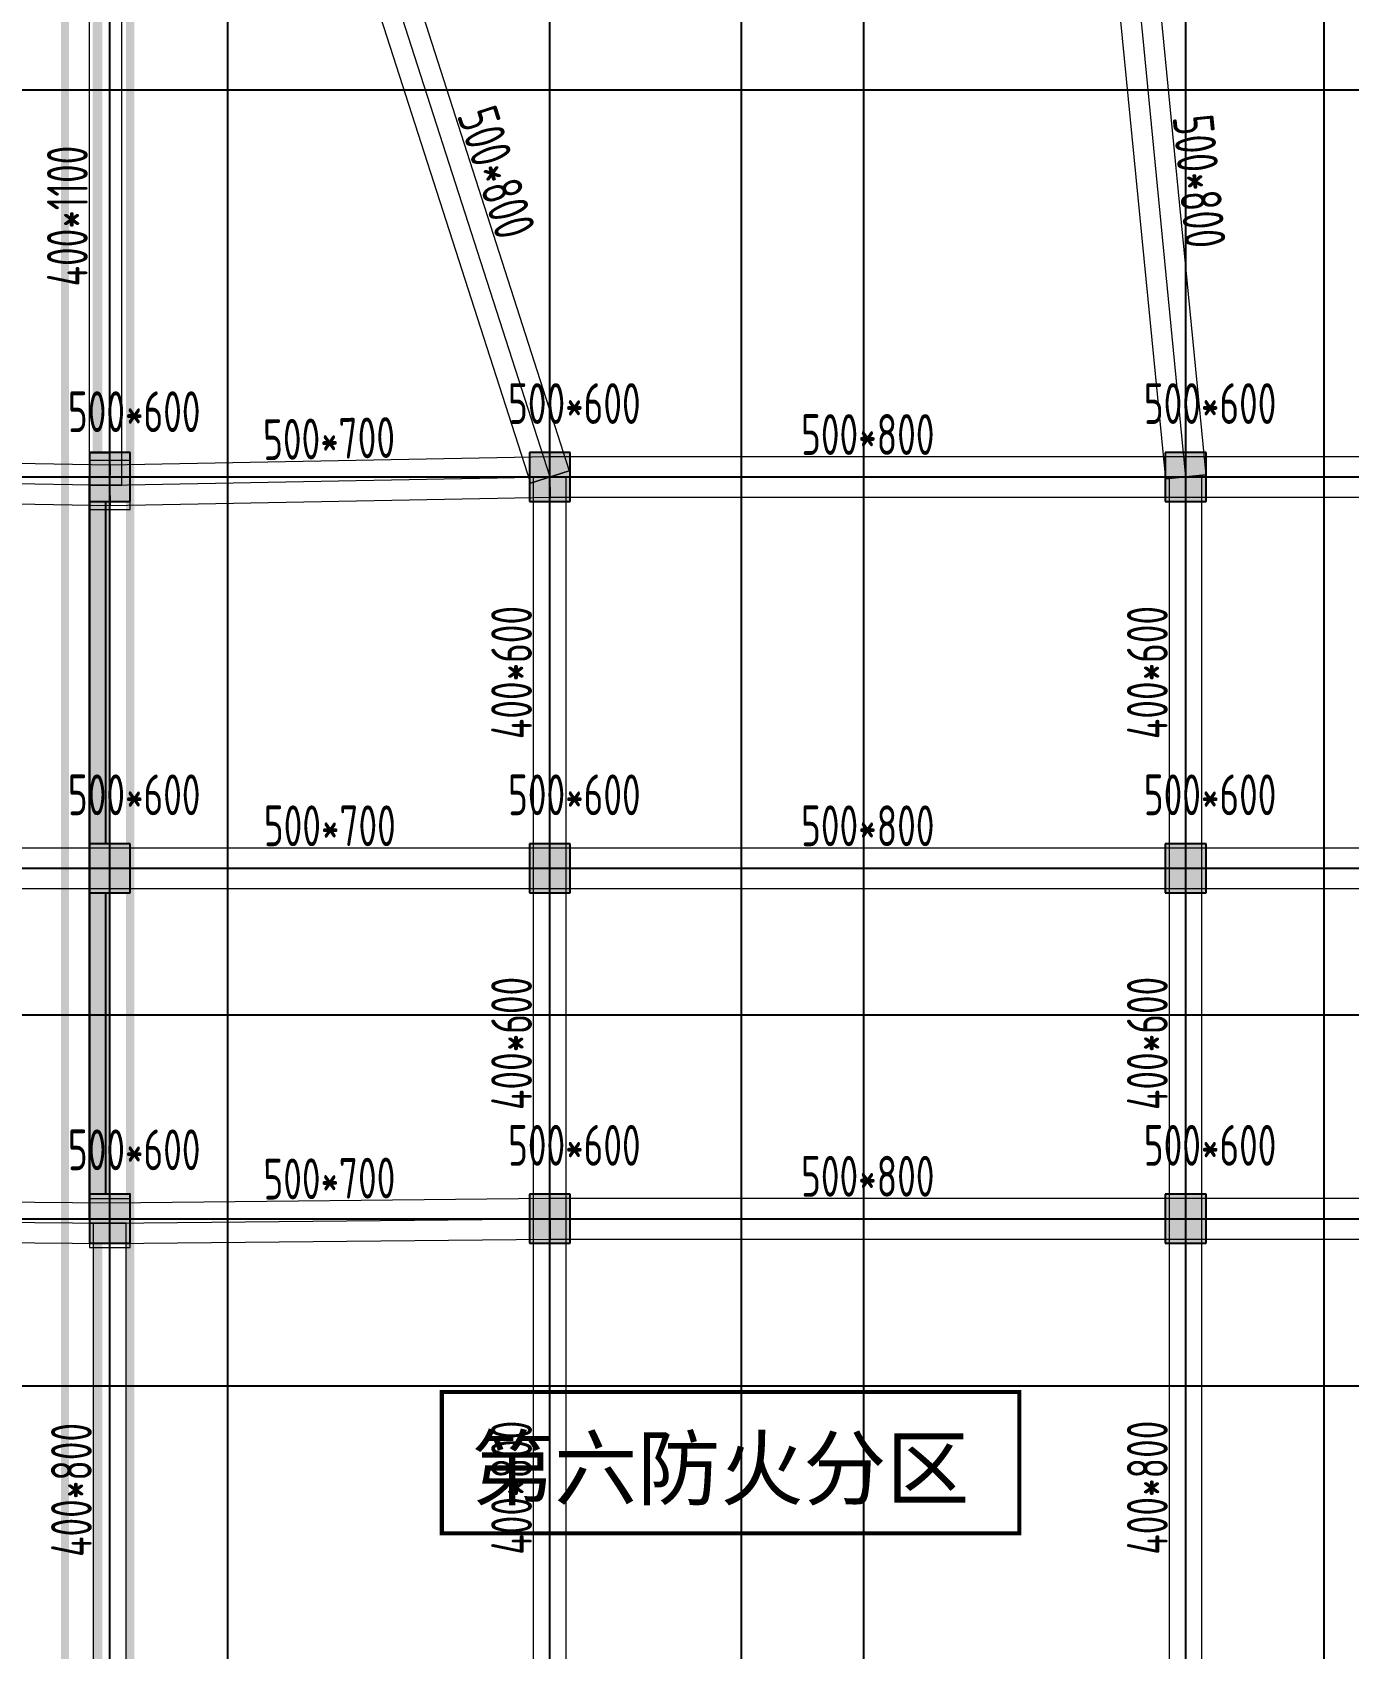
# Model space of a CAD drawing. Extents: x 369444 to 684549, y -549309 to 575337.
# Drawn here: x 404824 to 420974, y 371032 to 390861 of the extents above; entities that cross this region are included whole.
import ezdxf

# ---------------------------------------------------------------- set-up
doc = ezdxf.new("R2010")
doc.units = 0
doc.header["$LTSCALE"] = 1000
doc.header["$MEASUREMENT"] = 0
doc.linetypes.add('__DASH', pattern=[0.35, 0.25, -0.1])
doc.linetypes.add('DASH', pattern=[0.35, 0.25, -0.1])
for name, color, linetype, lineweight, true_color in [('-1-0-1', 7, 'Continuous', 0, 0xc0c0c0), ('-1-1-2', 7, 'Continuous', 0, 0xc0c0c0), ('-2-0-1', 1, 'Continuous', 0, 0xff0000), ('-2-1-2', 9, 'Continuous', 0, 0x808080), ('1-6-1', 7, 'Continuous', 0, 0x55ff55), ('1-6-2', 7, 'Continuous', 0, 0x55ff55), ('11-6-1', 2, 'Continuous', 0, 0xffff00), ('11-6-2', 2, 'Continuous', 0, 0xffff00), ('11-6-5', 2, 'Continuous', 0, 0xffff00), ('12-6-1', 4, 'Continuous', 0, 0x00ffff), ('12-6-2', 4, 'Continuous', 0, 0x00ffff), ('12-6-5', 4, 'Continuous', 0, 0x00ffff)]:
    doc.layers.add(name, color=color, linetype=linetype, lineweight=lineweight, true_color=true_color)
for name, color, linetype in [('A-WALL-HATCH', 8, 'Continuous'), ('COLUMN', 9, 'Continuous'), ('DOTE', 1, 'Continuous'), ('PUB_HATCH', 8, 'Continuous'), ('WALL', 9, 'Continuous'), ('WINDOW', 4, 'Continuous'), ('防火分区线', 7, 'Continuous')]:
    doc.layers.add(name, color=color, linetype=linetype)
doc.styles.add('-黑体', font='simhei.ttf')
doc.styles.add('yjkcad', font='yjkeng.shx', dxfattribs={"width": 0.7, "height": 250, "bigfont": 'yjkchn.shx'})

# ---------------------------------------------------------------- blocks, each defined once
blk = doc.blocks.new('$DorLib2D$00000213')
at = {"color": 0, "linetype": 'DASH', "const_width": 0.02}
blk.add_lwpolyline([(0.5, 0), (-0.5, 0)], dxfattribs=at)
blk = doc.blocks.new('_FZH')
blk.add_lwpolyline([(-0.5, -0.5), (0.5, -0.5), (0.5, 0.5), (-0.5, 0.5)], close=True)
at = {"layer": 'PUB_HATCH'}
blk.add_solid([(-0.5, -0.5), (0.5, -0.5), (-0.5, 0.5), (0.5, 0.5)], dxfattribs=at)

msp = doc.modelspace()

# ---------------------------------------------------------------- hatches: boundary and pattern name
at = {"layer": 'A-WALL-HATCH'}
for points in [[(406024.6, 385106.6), (406024.6, 385706.6), (405524.6, 385706.6), (405524.6, 385106.6)], [(411424.7, 385106.6), (411424.7, 385706.6), (410924.7, 385706.6), (410924.7, 385106.6)], [(419224.7, 385106.6), (419224.7, 385706.6), (418724.7, 385706.6), (418724.7, 385106.6)], [(406024.7, 380306.6), (406024.7, 380906.6), (405524.7, 380906.6), (405524.7, 380306.6)], [(411424.7, 380306.6), (411424.7, 380906.6), (410924.7, 380906.6), (410924.7, 380306.6)], [(419224.7, 380306.6), (419224.7, 380906.6), (418724.7, 380906.6), (418724.7, 380306.6)], [(406024.7, 376006.6), (406024.7, 376606.6), (405524.7, 376606.6), (405524.7, 376006.6)], [(411424.7, 376006.6), (411424.7, 376606.6), (410924.7, 376606.6), (410924.7, 376006.6)], [(419224.7, 376006.6), (419224.7, 376606.6), (418724.7, 376606.6), (418724.7, 376006.6)]]:
    msp.add_hatch(color=256, dxfattribs=at).paths.add_polyline_path(points)
at = {"layer": 'PUB_HATCH'}
msp.add_hatch(color=256, dxfattribs=at).paths.add_polyline_path([(405524.6, 376606.6), (405774.6, 376606.6), (405774.6, 385706.6), (405524.6, 385706.6)])

# ---------------------------------------------------------------- linework, layer by layer
at = {"layer": '-1-0-1', "color": 0}
for p in [(405774.3, 385307.1, -3600), (411174.3, 385407.1, -3600), (418974.3, 385407.1, -3600), (405774.3, 380607.1, -3600), (411174.3, 380607.1, -3600), (418974.3, 380607.1, -3600), (405774.3, 376252, -3600), (411174.3, 376307.1, -3600), (418974.3, 376307.1, -3600)]:
    msp.add_point(p, dxfattribs=at)
at = {"layer": '-1-1-2', "color": 0}
for p, q in [((405774.3, 385307.1, -3600), (405774.3, 385307.1)), ((411174.3, 385407.1, -3600), (411174.3, 385407.1)), ((418974.3, 385407.1, -3600), (418974.3, 385407.1)), ((405774.3, 380607.1, -3600), (405774.3, 380607.1)), ((411174.3, 380607.1, -3600), (411174.3, 380607.1)), ((418974.3, 380607.1, -3600), (418974.3, 380607.1)), ((405774.3, 376252, -3600), (405774.3, 376252)), ((411174.3, 376307.1, -3600), (411174.3, 376307.1)), ((418974.3, 376307.1, -3600), (418974.3, 376307.1))]:
    msp.add_line(p, q, dxfattribs=at)
at = {"layer": '-2-0-1', "color": 0}
for p, q in [((408874.3, 392556.9, -3600), (411174.3, 385407.1, -3600)), ((418274.3, 392556.9, -3600), (418974.3, 385407.1, -3600)), ((405774.3, 385307.1, -3600), (405774.3, 391907, -3600)), ((400124.3, 385407.1, -3600), (405774.3, 385307.1, -3600)), ((405774.3, 385307.1, -3600), (411174.3, 385407.1, -3600)), ((405774.3, 380607.1, -3600), (405774.3, 385307.1, -3600)), ((411174.3, 385407.1, -3600), (418974.3, 385407.1, -3600)), ((411174.3, 380607.1, -3600), (411174.3, 385407.1, -3600)), ((418974.3, 385407.1, -3600), (426774.3, 385407.1, -3600)), ((418974.3, 380607.1, -3600), (418974.3, 385407.1, -3600)), ((400124.3, 380607.1, -3600), (405774.3, 380607.1, -3600)), ((405774.3, 380607.1, -3600), (411174.3, 380607.1, -3600)), ((405774.3, 376252, -3600), (405774.3, 380607.1, -3600)), ((411174.3, 380607.1, -3600), (418974.3, 380607.1, -3600)), ((411174.3, 376307.1, -3600), (411174.3, 380607.1, -3600)), ((418974.3, 380607.1, -3600), (426774.3, 380607.1, -3600)), ((418974.3, 376307.1, -3600), (418974.3, 380607.1, -3600)), ((400124.3, 376307.1, -3600), (405774.3, 376252, -3600)), ((405774.3, 376252, -3600), (411174.3, 376307.1, -3600)), ((405774.3, 369707.1, -3600), (405774.3, 376252, -3600)), ((411174.3, 369707.1, -3600), (411174.3, 376307.1, -3600)), ((411174.3, 376307.1, -3600), (418974.3, 376307.1, -3600)), ((418974.3, 376307.1, -3600), (426774.3, 376307.1, -3600)), ((418974.3, 369707.1, -3600), (418974.3, 376307.1, -3600))]:
    msp.add_line(p, q, dxfattribs=at)
at = {"layer": '-2-1-2', "color": 0}
for p, q in [((408874.3, 392556.9), (411174.3, 385407.1)), ((418274.3, 392556.9), (418974.3, 385407.1)), ((405774.3, 385307.1), (405774.3, 391907)), ((400124.3, 385407.1), (405774.3, 385307.1)), ((405774.3, 385307.1), (411174.3, 385407.1)), ((405774.3, 380607.1), (405774.3, 385307.1)), ((411174.3, 385407.1), (418974.3, 385407.1)), ((411174.3, 380607.1), (411174.3, 385407.1)), ((418974.3, 385407.1), (426774.3, 385407.1)), ((418974.3, 380607.1), (418974.3, 385407.1)), ((400124.3, 380607.1), (405774.3, 380607.1)), ((405774.3, 380607.1), (411174.3, 380607.1)), ((405774.3, 376252), (405774.3, 380607.1)), ((411174.3, 380607.1), (418974.3, 380607.1)), ((411174.3, 376307.1), (411174.3, 380607.1)), ((418974.3, 380607.1), (426774.3, 380607.1)), ((418974.3, 376307.1), (418974.3, 380607.1)), ((400124.3, 376307.1), (405774.3, 376252)), ((405774.3, 376252), (411174.3, 376307.1)), ((405774.3, 369707.1), (405774.3, 376252)), ((411174.3, 369707.1), (411174.3, 376307.1)), ((411174.3, 376307.1), (418974.3, 376307.1)), ((418974.3, 376307.1), (426774.3, 376307.1)), ((418974.3, 369707.1), (418974.3, 376307.1))]:
    msp.add_line(p, q, dxfattribs=at)
at = {"layer": '1-6-1', "color": 0}
for p, q in [((405524.3, 385307.1, -8700), (405524.3, 380607.1, -8700)), ((405524.3, 385307.1, -5100), (405524.3, 385307.1, -8700)), ((405524.3, 380607.1, -5100), (405524.3, 385307.1, -5100)), ((405524.3, 385307.1, -8700), (405524.3, 385307.1, -5100)), ((405774.3, 385307.1, -8700), (405524.3, 385307.1, -8700)), ((405524.3, 385307.1, -5100), (405774.3, 385307.1, -5100)), ((405774.3, 385307.1, -5100), (405774.3, 380607.1, -5100)), ((405774.3, 385307.1, -8700), (405774.3, 385307.1, -5100)), ((405774.3, 380607.1, -8700), (405774.3, 385307.1, -8700)), ((405774.3, 385307.1, -5100), (405774.3, 385307.1, -8700)), ((405524.3, 380607.1, -8700), (405524.3, 376252, -8700)), ((405524.3, 380607.1, -5100), (405524.3, 380607.1, -8700)), ((405524.3, 376252, -5100), (405524.3, 380607.1, -5100)), ((405524.3, 380607.1, -8700), (405524.3, 380607.1, -5100)), ((405774.3, 380607.1, -5100), (405774.3, 376252, -5100)), ((405774.3, 380607.1, -8700), (405774.3, 380607.1, -5100)), ((405774.3, 376252, -8700), (405774.3, 380607.1, -8700)), ((405774.3, 380607.1, -5100), (405774.3, 380607.1, -8700)), ((405524.3, 376252, -8700), (405524.3, 376252, -5100)), ((405524.3, 376252, -8700), (405774.3, 376252, -8700)), ((405524.3, 376252, -5100), (405524.3, 376252, -8700)), ((405774.3, 376252, -5100), (405524.3, 376252, -5100)), ((405774.3, 376252, -5100), (405774.3, 376252, -8700)), ((405774.3, 376252, -8700), (405774.3, 376252, -5100))]:
    msp.add_line(p, q, dxfattribs=at)
at = {"layer": '1-6-2', "color": 0}
for p, q in [((405774.3, 385307.1, -5100), (405774.3, 380607.1, -5100)), ((405774.3, 385307.1, -8700), (405774.3, 385307.1, -5100)), ((405774.3, 380607.1, -8700), (405774.3, 385307.1, -8700)), ((405774.3, 380607.1, -5100), (405774.3, 376252, -5100)), ((405774.3, 380607.1, -8700), (405774.3, 380607.1, -5100)), ((405774.3, 376252, -8700), (405774.3, 380607.1, -8700)), ((405774.3, 380607.1, -5100), (405774.3, 380607.1, -8700)), ((405774.3, 376252, -5100), (405774.3, 376252, -8700))]:
    msp.add_line(p, q, dxfattribs=at)
at = {"layer": '11-6-1', "color": 0}
for p, q in [((410924.3, 385707.1), (410924.3, 385107.1)), ((411424.3, 385707.1), (410924.3, 385707.1)), ((410924.3, 385707.1, -3600), (410924.3, 385107.1, -3600)), ((411424.3, 385707.1, -3600), (410924.3, 385707.1, -3600)), ((410924.3, 385707.1, -3600), (410924.3, 385707.1)), ((411424.3, 385107.1), (411424.3, 385707.1)), ((411424.3, 385107.1, -3600), (411424.3, 385707.1, -3600)), ((411424.3, 385707.1, -3600), (411424.3, 385707.1)), ((418724.3, 385707.1), (418724.3, 385107.1)), ((419224.3, 385707.1), (418724.3, 385707.1)), ((418724.3, 385707.1, -3600), (418724.3, 385107.1, -3600)), ((419224.3, 385707.1, -3600), (418724.3, 385707.1, -3600)), ((418724.3, 385707.1, -3600), (418724.3, 385707.1)), ((419224.3, 385107.1), (419224.3, 385707.1)), ((419224.3, 385107.1, -3600), (419224.3, 385707.1, -3600)), ((419224.3, 385707.1, -3600), (419224.3, 385707.1)), ((405524.3, 385607.1), (405524.3, 385007.1)), ((406024.3, 385607.1), (405524.3, 385607.1)), ((405524.3, 385607.1, -3600), (405524.3, 385007.1, -3600)), ((406024.3, 385607.1, -3600), (405524.3, 385607.1, -3600)), ((405524.3, 385607.1, -3600), (405524.3, 385607.1)), ((406024.3, 385007.1), (406024.3, 385607.1)), ((406024.3, 385007.1, -3600), (406024.3, 385607.1, -3600)), ((406024.3, 385607.1, -3600), (406024.3, 385607.1)), ((410924.3, 385107.1), (411424.3, 385107.1)), ((410924.3, 385107.1, -3600), (411424.3, 385107.1, -3600)), ((410924.3, 385107.1, -3600), (410924.3, 385107.1)), ((411424.3, 385107.1, -3600), (411424.3, 385107.1)), ((418724.3, 385107.1), (419224.3, 385107.1)), ((418724.3, 385107.1, -3600), (419224.3, 385107.1, -3600)), ((418724.3, 385107.1, -3600), (418724.3, 385107.1)), ((419224.3, 385107.1, -3600), (419224.3, 385107.1)), ((405524.3, 385007.1), (406024.3, 385007.1)), ((405524.3, 385007.1, -3600), (406024.3, 385007.1, -3600)), ((405524.3, 385007.1, -3600), (405524.3, 385007.1)), ((406024.3, 385007.1, -3600), (406024.3, 385007.1)), ((405524.3, 380907.1), (405524.3, 380307.1)), ((406024.3, 380907.1), (405524.3, 380907.1)), ((405524.3, 380907.1, -3600), (405524.3, 380307.1, -3600)), ((406024.3, 380907.1, -3600), (405524.3, 380907.1, -3600)), ((405524.3, 380907.1, -3600), (405524.3, 380907.1)), ((406024.3, 380307.1), (406024.3, 380907.1)), ((406024.3, 380307.1, -3600), (406024.3, 380907.1, -3600)), ((406024.3, 380907.1, -3600), (406024.3, 380907.1)), ((410924.3, 380907.1), (410924.3, 380307.1)), ((411424.3, 380907.1), (410924.3, 380907.1)), ((410924.3, 380907.1, -3600), (410924.3, 380307.1, -3600)), ((411424.3, 380907.1, -3600), (410924.3, 380907.1, -3600)), ((410924.3, 380907.1, -3600), (410924.3, 380907.1)), ((411424.3, 380307.1), (411424.3, 380907.1)), ((411424.3, 380307.1, -3600), (411424.3, 380907.1, -3600)), ((411424.3, 380907.1, -3600), (411424.3, 380907.1)), ((418724.3, 380907.1), (418724.3, 380307.1)), ((419224.3, 380907.1), (418724.3, 380907.1)), ((418724.3, 380907.1, -3600), (418724.3, 380307.1, -3600)), ((419224.3, 380907.1, -3600), (418724.3, 380907.1, -3600)), ((418724.3, 380907.1, -3600), (418724.3, 380907.1)), ((419224.3, 380307.1), (419224.3, 380907.1)), ((419224.3, 380307.1, -3600), (419224.3, 380907.1, -3600)), ((419224.3, 380907.1, -3600), (419224.3, 380907.1)), ((405524.3, 380307.1), (406024.3, 380307.1)), ((405524.3, 380307.1, -3600), (406024.3, 380307.1, -3600)), ((405524.3, 380307.1, -3600), (405524.3, 380307.1)), ((406024.3, 380307.1, -3600), (406024.3, 380307.1)), ((410924.3, 380307.1), (411424.3, 380307.1)), ((410924.3, 380307.1, -3600), (411424.3, 380307.1, -3600)), ((410924.3, 380307.1, -3600), (410924.3, 380307.1)), ((411424.3, 380307.1, -3600), (411424.3, 380307.1)), ((418724.3, 380307.1), (419224.3, 380307.1)), ((418724.3, 380307.1, -3600), (419224.3, 380307.1, -3600)), ((418724.3, 380307.1, -3600), (418724.3, 380307.1)), ((419224.3, 380307.1, -3600), (419224.3, 380307.1)), ((410924.3, 376607.1), (410924.3, 376007.1)), ((411424.3, 376607.1), (410924.3, 376607.1)), ((410924.3, 376607.1, -3600), (410924.3, 376007.1, -3600)), ((411424.3, 376607.1, -3600), (410924.3, 376607.1, -3600)), ((410924.3, 376607.1, -3600), (410924.3, 376607.1)), ((411424.3, 376007.1), (411424.3, 376607.1)), ((411424.3, 376007.1, -3600), (411424.3, 376607.1, -3600)), ((411424.3, 376607.1, -3600), (411424.3, 376607.1)), ((418724.3, 376607.1), (418724.3, 376007.1)), ((419224.3, 376607.1), (418724.3, 376607.1)), ((418724.3, 376607.1, -3600), (418724.3, 376007.1, -3600)), ((419224.3, 376607.1, -3600), (418724.3, 376607.1, -3600)), ((418724.3, 376607.1, -3600), (418724.3, 376607.1)), ((419224.3, 376007.1), (419224.3, 376607.1)), ((419224.3, 376007.1, -3600), (419224.3, 376607.1, -3600)), ((419224.3, 376607.1, -3600), (419224.3, 376607.1)), ((405524.3, 376552, -5100), (405524.3, 375952, -5100)), ((406024.3, 376552, -5100), (405524.3, 376552, -5100)), ((405524.3, 376552, -8700), (405524.3, 375952, -8700)), ((406024.3, 376552, -8700), (405524.3, 376552, -8700)), ((405524.3, 376552, -8700), (405524.3, 376552, -5100)), ((406024.3, 375952, -5100), (406024.3, 376552, -5100)), ((406024.3, 375952, -8700), (406024.3, 376552, -8700)), ((406024.3, 376552, -8700), (406024.3, 376552, -5100)), ((410924.3, 376007.1), (411424.3, 376007.1)), ((410924.3, 376007.1, -3600), (411424.3, 376007.1, -3600)), ((410924.3, 376007.1, -3600), (410924.3, 376007.1)), ((411424.3, 376007.1, -3600), (411424.3, 376007.1)), ((418724.3, 376007.1), (419224.3, 376007.1)), ((418724.3, 376007.1, -3600), (419224.3, 376007.1, -3600)), ((418724.3, 376007.1, -3600), (418724.3, 376007.1)), ((419224.3, 376007.1, -3600), (419224.3, 376007.1)), ((405524.3, 375952, -5100), (406024.3, 375952, -5100)), ((405524.3, 375952, -8700), (406024.3, 375952, -8700)), ((405524.3, 375952, -8700), (405524.3, 375952, -5100)), ((406024.3, 375952, -8700), (406024.3, 375952, -5100))]:
    msp.add_line(p, q, dxfattribs=at)
at = {"layer": '11-6-2', "color": 0}
for p, q in [((405774.3, 385307.1, -3600), (405774.3, 385307.1)), ((411174.3, 385407.1, -3600), (411174.3, 385407.1)), ((418974.3, 385407.1, -3600), (418974.3, 385407.1)), ((405774.3, 380607.1, -3600), (405774.3, 380607.1)), ((411174.3, 380607.1, -3600), (411174.3, 380607.1)), ((418974.3, 380607.1, -3600), (418974.3, 380607.1)), ((405774.3, 376252, -8700), (405774.3, 376252, -5100)), ((411174.3, 376307.1, -3600), (411174.3, 376307.1)), ((418974.3, 376307.1, -3600), (418974.3, 376307.1))]:
    msp.add_line(p, q, dxfattribs=at)
at = {"layer": '12-6-1', "color": 0}
for p, q in [((409112.3, 392633.5), (411412.3, 385483.6)), ((409112.3, 392633.5, -800), (411412.3, 385483.6, -800)), ((408636.3, 392480.4), (410936.3, 385330.5)), ((408636.3, 392480.4, -800), (410936.3, 385330.5, -800)), ((418025.5, 392532.6), (418725.5, 385382.7)), ((418025.5, 392532.6, -800), (418725.5, 385382.7, -800)), ((418523.1, 392581.3), (419223.1, 385431.4)), ((418523.1, 392581.3, -800), (419223.1, 385431.4, -800)), ((405524.3, 385307.1, -5100), (405524.3, 391907, -5100)), ((405524.3, 385307.1, -6200), (405524.3, 391907, -6200)), ((405924.3, 385307.1, -5100), (405924.3, 391907, -5100)), ((405924.3, 385307.1, -6200), (405924.3, 391907, -6200)), ((400128.7, 385657), (405778.7, 385557)), ((400128.7, 385657, -700), (405778.7, 385557, -700)), ((405769.7, 385557), (411169.7, 385657)), ((405769.7, 385557, -700), (411169.7, 385657, -700)), ((405769.7, 385557), (405778.9, 385057.1)), ((405769.7, 385557, -700), (405769.7, 385557)), ((405778.9, 385057.1, -700), (405769.7, 385557, -700)), ((405778.7, 385557), (405769.9, 385057.1)), ((405769.9, 385057.1, -700), (405778.7, 385557, -700)), ((405778.7, 385557, -700), (405778.7, 385557)), ((411412.3, 385483.6), (410936.3, 385330.5)), ((410936.3, 385330.5, -800), (411412.3, 385483.6, -800)), ((411169.7, 385657), (411178.9, 385157.1)), ((411169.7, 385657, -700), (411169.7, 385657)), ((411178.9, 385157.1, -700), (411169.7, 385657, -700)), ((411174.3, 385657.1), (411174.3, 385157.1)), ((411174.3, 385657.1, -800), (411174.3, 385657.1)), ((411174.3, 385157.1, -800), (411174.3, 385657.1, -800)), ((411174.3, 385657.1), (418974.3, 385657.1)), ((411174.3, 385657.1, -800), (418974.3, 385657.1, -800)), ((411412.3, 385483.6, -800), (411412.3, 385483.6)), ((418974.3, 385657.1), (418974.3, 385157.1)), ((418974.3, 385657.1, -800), (418974.3, 385657.1)), ((418974.3, 385157.1, -800), (418974.3, 385657.1, -800)), ((418974.3, 385657.1), (426774.3, 385657.1)), ((418974.3, 385657.1, -800), (426774.3, 385657.1, -800)), ((418974.3, 385657.1), (418974.3, 385157.1)), ((418974.3, 385657.1, -800), (418974.3, 385657.1)), ((418974.3, 385157.1, -800), (418974.3, 385657.1, -800)), ((405524.3, 385307.1, -5100), (405924.3, 385307.1, -5100)), ((405524.3, 385307.1, -6200), (405524.3, 385307.1, -5100)), ((405924.3, 385307.1, -6200), (405524.3, 385307.1, -6200)), ((405924.3, 385307.1, -5100), (405924.3, 385307.1, -6200)), ((410936.3, 385330.5), (410936.3, 385330.5, -800)), ((410974.3, 385407.1, -5100), (411374.3, 385407.1, -5100)), ((410974.3, 385407.1, -5700), (410974.3, 385407.1, -5100)), ((411374.3, 385407.1, -5700), (410974.3, 385407.1, -5700)), ((410974.3, 380607.1, -5100), (410974.3, 385407.1, -5100)), ((410974.3, 380607.1, -5700), (410974.3, 385407.1, -5700)), ((411374.3, 385407.1, -5100), (411374.3, 385407.1, -5700)), ((411374.3, 380607.1, -5100), (411374.3, 385407.1, -5100)), ((411374.3, 380607.1, -5700), (411374.3, 385407.1, -5700)), ((419223.1, 385431.4), (418725.5, 385382.7)), ((418725.5, 385382.7, -800), (419223.1, 385431.4, -800)), ((418725.5, 385382.7), (418725.5, 385382.7, -800)), ((418774.3, 385407.1, -5100), (419174.3, 385407.1, -5100)), ((418774.3, 385407.1, -5700), (418774.3, 385407.1, -5100)), ((419174.3, 385407.1, -5700), (418774.3, 385407.1, -5700)), ((418774.3, 380607.1, -5100), (418774.3, 385407.1, -5100)), ((418774.3, 380607.1, -5700), (418774.3, 385407.1, -5700)), ((419174.3, 385407.1, -5100), (419174.3, 385407.1, -5700)), ((419174.3, 380607.1, -5100), (419174.3, 385407.1, -5100)), ((419174.3, 380607.1, -5700), (419174.3, 385407.1, -5700)), ((419223.1, 385431.4, -800), (419223.1, 385431.4)), ((400119.9, 385157.1), (405769.9, 385057.1)), ((400119.9, 385157.1, -700), (405769.9, 385057.1, -700)), ((405778.9, 385057.1), (411178.9, 385157.1)), ((405778.9, 385057.1, -700), (411178.9, 385157.1, -700)), ((411174.3, 385157.1), (411174.3, 385157.1, -800)), ((411174.3, 385157.1), (418974.3, 385157.1)), ((411174.3, 385157.1, -800), (418974.3, 385157.1, -800)), ((411178.9, 385157.1), (411178.9, 385157.1, -700)), ((418974.3, 385157.1), (418974.3, 385157.1, -800)), ((418974.3, 385157.1), (426774.3, 385157.1)), ((418974.3, 385157.1, -800), (426774.3, 385157.1, -800)), ((418974.3, 385157.1), (418974.3, 385157.1, -800)), ((405769.9, 385057.1), (405769.9, 385057.1, -700)), ((405778.9, 385057.1), (405778.9, 385057.1, -700)), ((400124.3, 380857.1), (405774.3, 380857.1)), ((400124.3, 380857.1, -700), (405774.3, 380857.1, -700)), ((405774.3, 380857.1), (405774.3, 380357.1)), ((405774.3, 380857.1, -700), (405774.3, 380857.1)), ((405774.3, 380357.1, -700), (405774.3, 380857.1, -700)), ((405774.3, 380857.1), (411174.3, 380857.1)), ((405774.3, 380857.1, -700), (411174.3, 380857.1, -700)), ((405774.3, 380857.1), (405774.3, 380357.1)), ((405774.3, 380857.1, -700), (405774.3, 380857.1)), ((405774.3, 380357.1, -700), (405774.3, 380857.1, -700)), ((411174.3, 380857.1), (411174.3, 380357.1)), ((411174.3, 380857.1, -700), (411174.3, 380857.1)), ((411174.3, 380357.1, -700), (411174.3, 380857.1, -700)), ((411174.3, 380857.1), (411174.3, 380357.1)), ((411174.3, 380857.1, -800), (411174.3, 380857.1)), ((411174.3, 380357.1, -800), (411174.3, 380857.1, -800)), ((411174.3, 380857.1), (418974.3, 380857.1)), ((411174.3, 380857.1, -800), (418974.3, 380857.1, -800)), ((418974.3, 380857.1), (418974.3, 380357.1)), ((418974.3, 380857.1, -800), (418974.3, 380857.1)), ((418974.3, 380357.1, -800), (418974.3, 380857.1, -800)), ((418974.3, 380857.1), (426774.3, 380857.1)), ((418974.3, 380857.1, -800), (426774.3, 380857.1, -800)), ((418974.3, 380857.1), (418974.3, 380357.1)), ((418974.3, 380857.1, -800), (418974.3, 380857.1)), ((418974.3, 380357.1, -800), (418974.3, 380857.1, -800)), ((410974.3, 380607.1, -5100), (411374.3, 380607.1, -5100)), ((410974.3, 380607.1, -5700), (410974.3, 380607.1, -5100)), ((411374.3, 380607.1, -5700), (410974.3, 380607.1, -5700)), ((410974.3, 380607.1, -5100), (411374.3, 380607.1, -5100)), ((410974.3, 380607.1, -5700), (410974.3, 380607.1, -5100)), ((411374.3, 380607.1, -5700), (410974.3, 380607.1, -5700)), ((410974.3, 376307.1, -5100), (410974.3, 380607.1, -5100)), ((410974.3, 376307.1, -5700), (410974.3, 380607.1, -5700)), ((411374.3, 380607.1, -5100), (411374.3, 380607.1, -5700)), ((411374.3, 380607.1, -5100), (411374.3, 380607.1, -5700)), ((411374.3, 376307.1, -5100), (411374.3, 380607.1, -5100)), ((411374.3, 376307.1, -5700), (411374.3, 380607.1, -5700)), ((418774.3, 380607.1, -5100), (419174.3, 380607.1, -5100)), ((418774.3, 380607.1, -5700), (418774.3, 380607.1, -5100)), ((419174.3, 380607.1, -5700), (418774.3, 380607.1, -5700)), ((418774.3, 380607.1, -5100), (419174.3, 380607.1, -5100)), ((418774.3, 380607.1, -5700), (418774.3, 380607.1, -5100)), ((419174.3, 380607.1, -5700), (418774.3, 380607.1, -5700)), ((418774.3, 376307.1, -5100), (418774.3, 380607.1, -5100)), ((418774.3, 376307.1, -5700), (418774.3, 380607.1, -5700)), ((419174.3, 380607.1, -5100), (419174.3, 380607.1, -5700)), ((419174.3, 380607.1, -5100), (419174.3, 380607.1, -5700)), ((419174.3, 376307.1, -5100), (419174.3, 380607.1, -5100)), ((419174.3, 376307.1, -5700), (419174.3, 380607.1, -5700)), ((400124.3, 380357.1), (405774.3, 380357.1)), ((400124.3, 380357.1, -700), (405774.3, 380357.1, -700)), ((405774.3, 380357.1), (405774.3, 380357.1, -700)), ((405774.3, 380357.1), (411174.3, 380357.1)), ((405774.3, 380357.1, -700), (411174.3, 380357.1, -700)), ((405774.3, 380357.1), (405774.3, 380357.1, -700)), ((411174.3, 380357.1), (411174.3, 380357.1, -700)), ((411174.3, 380357.1), (411174.3, 380357.1, -800)), ((411174.3, 380357.1), (418974.3, 380357.1)), ((411174.3, 380357.1, -800), (418974.3, 380357.1, -800)), ((418974.3, 380357.1), (418974.3, 380357.1, -800)), ((418974.3, 380357.1), (426774.3, 380357.1)), ((418974.3, 380357.1, -800), (426774.3, 380357.1, -800)), ((418974.3, 380357.1), (418974.3, 380357.1, -800)), ((400126.8, 376557), (405776.8, 376502)), ((400126.8, 376557, -700), (405776.8, 376502, -700)), ((405771.8, 376502), (411171.8, 376557)), ((405771.8, 376502, -700), (411171.8, 376557, -700)), ((411171.8, 376557), (411176.9, 376057.1)), ((411171.8, 376557, -700), (411171.8, 376557)), ((411176.9, 376057.1, -700), (411171.8, 376557, -700)), ((411174.3, 376557.1), (411174.3, 376057.1)), ((411174.3, 376557.1, -800), (411174.3, 376557.1)), ((411174.3, 376057.1, -800), (411174.3, 376557.1, -800)), ((411174.3, 376557.1), (418974.3, 376557.1)), ((411174.3, 376557.1, -800), (418974.3, 376557.1, -800)), ((418974.3, 376557.1), (418974.3, 376057.1)), ((418974.3, 376557.1, -800), (418974.3, 376557.1)), ((418974.3, 376057.1, -800), (418974.3, 376557.1, -800)), ((418974.3, 376557.1), (426774.3, 376557.1)), ((418974.3, 376557.1, -800), (426774.3, 376557.1, -800)), ((418974.3, 376557.1), (418974.3, 376057.1)), ((418974.3, 376557.1, -800), (418974.3, 376557.1)), ((418974.3, 376057.1, -800), (418974.3, 376557.1, -800)), ((405771.8, 376502), (405776.9, 376002)), ((405771.8, 376502, -700), (405771.8, 376502)), ((405776.9, 376002, -700), (405771.8, 376502, -700)), ((405776.8, 376502), (405771.9, 376002)), ((405771.9, 376002, -700), (405776.8, 376502, -700)), ((405776.8, 376502, -700), (405776.8, 376502)), ((405574.3, 376252, -5100), (405974.3, 376252, -5100)), ((405574.3, 376252, -5900), (405574.3, 376252, -5100)), ((405974.3, 376252, -5900), (405574.3, 376252, -5900)), ((405574.3, 369707.1, -5100), (405574.3, 376252, -5100)), ((405574.3, 369707.1, -5900), (405574.3, 376252, -5900)), ((405974.3, 376252, -5100), (405974.3, 376252, -5900)), ((405974.3, 369707.1, -5100), (405974.3, 376252, -5100)), ((405974.3, 369707.1, -5900), (405974.3, 376252, -5900)), ((410974.3, 376307.1, -5100), (411374.3, 376307.1, -5100)), ((410974.3, 376307.1, -5900), (410974.3, 376307.1, -5100)), ((411374.3, 376307.1, -5900), (410974.3, 376307.1, -5900)), ((410974.3, 369707.1, -5100), (410974.3, 376307.1, -5100)), ((410974.3, 369707.1, -5900), (410974.3, 376307.1, -5900)), ((410974.3, 376307.1, -5100), (411374.3, 376307.1, -5100)), ((410974.3, 376307.1, -5700), (410974.3, 376307.1, -5100)), ((411374.3, 376307.1, -5700), (410974.3, 376307.1, -5700)), ((411374.3, 376307.1, -5100), (411374.3, 376307.1, -5900)), ((411374.3, 369707.1, -5100), (411374.3, 376307.1, -5100)), ((411374.3, 369707.1, -5900), (411374.3, 376307.1, -5900)), ((411374.3, 376307.1, -5100), (411374.3, 376307.1, -5700)), ((418774.3, 376307.1, -5100), (419174.3, 376307.1, -5100)), ((418774.3, 376307.1, -5900), (418774.3, 376307.1, -5100)), ((419174.3, 376307.1, -5900), (418774.3, 376307.1, -5900)), ((418774.3, 369707.1, -5100), (418774.3, 376307.1, -5100)), ((418774.3, 369707.1, -5900), (418774.3, 376307.1, -5900)), ((418774.3, 376307.1, -5100), (419174.3, 376307.1, -5100)), ((418774.3, 376307.1, -5700), (418774.3, 376307.1, -5100)), ((419174.3, 376307.1, -5700), (418774.3, 376307.1, -5700)), ((419174.3, 376307.1, -5100), (419174.3, 376307.1, -5900)), ((419174.3, 369707.1, -5100), (419174.3, 376307.1, -5100)), ((419174.3, 369707.1, -5900), (419174.3, 376307.1, -5900)), ((419174.3, 376307.1, -5100), (419174.3, 376307.1, -5700)), ((400121.9, 376057.1), (405771.9, 376002)), ((400121.9, 376057.1, -700), (405771.9, 376002, -700)), ((405771.9, 376002), (405771.9, 376002, -700)), ((405776.9, 376002), (411176.9, 376057.1)), ((405776.9, 376002, -700), (411176.9, 376057.1, -700)), ((405776.9, 376002), (405776.9, 376002, -700)), ((411174.3, 376057.1), (411174.3, 376057.1, -800)), ((411174.3, 376057.1), (418974.3, 376057.1)), ((411174.3, 376057.1, -800), (418974.3, 376057.1, -800)), ((411176.9, 376057.1), (411176.9, 376057.1, -700)), ((418974.3, 376057.1), (418974.3, 376057.1, -800)), ((418974.3, 376057.1), (426774.3, 376057.1)), ((418974.3, 376057.1, -800), (426774.3, 376057.1, -800)), ((418974.3, 376057.1), (418974.3, 376057.1, -800))]:
    msp.add_line(p, q, dxfattribs=at)
at = {"layer": '12-6-2', "color": 0}
for p, q in [((408874.3, 392556.9), (411174.3, 385407.1)), ((418274.3, 392556.9), (418974.3, 385407.1)), ((405774.3, 385307.1, -5100), (405774.3, 391907, -5100)), ((400124.3, 385407.1), (405774.3, 385307.1)), ((405774.3, 385307.1), (411174.3, 385407.1)), ((411174.3, 385407.1), (418974.3, 385407.1)), ((411174.3, 380607.1, -5100), (411174.3, 385407.1, -5100)), ((418974.3, 385407.1), (426774.3, 385407.1)), ((418974.3, 380607.1, -5100), (418974.3, 385407.1, -5100)), ((400124.3, 380607.1), (405774.3, 380607.1)), ((405774.3, 380607.1), (411174.3, 380607.1)), ((411174.3, 380607.1), (418974.3, 380607.1)), ((411174.3, 376307.1, -5100), (411174.3, 380607.1, -5100)), ((418974.3, 380607.1), (426774.3, 380607.1)), ((418974.3, 376307.1, -5100), (418974.3, 380607.1, -5100)), ((400124.3, 376307.1), (405774.3, 376252)), ((405774.3, 376252), (411174.3, 376307.1)), ((405774.3, 369707.1, -5100), (405774.3, 376252, -5100)), ((411174.3, 376307.1), (418974.3, 376307.1)), ((411174.3, 369707.1, -5100), (411174.3, 376307.1, -5100)), ((418974.3, 376307.1), (426774.3, 376307.1)), ((418974.3, 369707.1, -5100), (418974.3, 376307.1, -5100))]:
    msp.add_line(p, q, dxfattribs=at)
at = {"layer": 'COLUMN', "color": 8}
for p, q in [((406024.6, 385706.6), (405524.6, 385706.6)), ((405524.6, 385706.6), (405524.6, 385106.6)), ((406024.6, 385106.6), (406024.6, 385706.6)), ((411424.7, 385706.6), (410924.7, 385706.6)), ((410924.7, 385706.6), (410924.7, 385106.6)), ((411424.7, 385106.6), (411424.7, 385706.6)), ((419224.7, 385706.6), (418724.7, 385706.6)), ((418724.7, 385706.6), (418724.7, 385106.6)), ((419224.7, 385106.6), (419224.7, 385706.6)), ((405524.6, 385106.6), (406024.6, 385106.6)), ((410924.7, 385106.6), (411424.7, 385106.6)), ((418724.7, 385106.6), (419224.7, 385106.6)), ((406024.7, 380906.6), (405524.7, 380906.6)), ((405524.7, 380906.6), (405524.7, 380306.6)), ((406024.7, 380306.6), (406024.7, 380906.6)), ((411424.7, 380906.6), (410924.7, 380906.6)), ((410924.7, 380906.6), (410924.7, 380306.6)), ((411424.7, 380306.6), (411424.7, 380906.6)), ((419224.7, 380906.6), (418724.7, 380906.6)), ((418724.7, 380906.6), (418724.7, 380306.6)), ((419224.7, 380306.6), (419224.7, 380906.6)), ((405524.7, 380306.6), (406024.7, 380306.6)), ((410924.7, 380306.6), (411424.7, 380306.6)), ((418724.7, 380306.6), (419224.7, 380306.6)), ((406024.7, 376606.6), (405524.7, 376606.6)), ((405524.7, 376606.6), (405524.7, 376006.6)), ((406024.7, 376006.6), (406024.7, 376606.6)), ((411424.7, 376606.6), (410924.7, 376606.6)), ((410924.7, 376606.6), (410924.7, 376006.6)), ((411424.7, 376006.6), (411424.7, 376606.6)), ((419224.7, 376606.6), (418724.7, 376606.6)), ((418724.7, 376606.6), (418724.7, 376006.6)), ((419224.7, 376006.6), (419224.7, 376606.6)), ((405524.7, 376006.6), (406024.7, 376006.6)), ((410924.7, 376006.6), (411424.7, 376006.6)), ((418724.7, 376006.6), (419224.7, 376006.6))]:
    msp.add_line(p, q, dxfattribs=at)
at = {"layer": 'DOTE', "color": 8}
for p, q in [((405774.5, 59364.2), (405774.5, 476704.8)), ((407224.5, 261807), (407224.5, 476704.8)), ((411174.5, 261807), (411174.5, 476704.8)), ((413524.5, 59364.2), (413524.5, 476704.8)), ((415024.5, 261807), (415024.5, 476704.8)), ((418974.5, 261807), (418974.5, 476704.8)), ((420674.5, 59364.2), (420674.5, 476704.8))]:
    msp.add_line(p, q, dxfattribs=at)
at = {"layer": 'DOTE', "color": 8, "lineweight": -2}
for p, q in [((377844.4, 390157), (624570.9, 390157)), ((377844.4, 385407), (624570.9, 385407)), ((377844.4, 380607), (624570.9, 380607)), ((377844.4, 378807), (624570.9, 378807)), ((377844.4, 376307), (624570.9, 376307)), ((377844.4, 374257), (624570.9, 374257))]:
    msp.add_line(p, q, dxfattribs=at)
at = {"layer": 'WALL', "linetype": 'ByBlock'}
for p, q in [((405524.6, 385706.6), (405524.5, 385706.6)), ((405524.5, 385706.6), (405524.5, 385406.6)), ((405524.5, 380606.6), (405524.5, 385406.6)), ((405724.5, 380906.6), (405724.5, 385106.6)), ((405524.5, 376306.6), (405524.5, 380606.6)), ((405724.5, 376606.6), (405724.5, 380306.6)), ((405524.5, 376306.6), (405524.5, 376006.6)), ((405524.5, 376006.6), (405524.7, 376006.6))]:
    msp.add_line(p, q, dxfattribs=at)
at = {"layer": 'WALL'}
for p, q in [((405774.6, 385706.6), (405524.6, 385706.6)), ((405524.6, 385706.6), (405524.6, 376606.6)), ((405774.6, 376606.6), (405774.6, 385706.6))]:
    msp.add_line(p, q, dxfattribs=at)
at = {"layer": 'WINDOW', "linetype": 'DASH'}
msp.add_line((405524.6, 385706.6), (405774.6, 385706.6), dxfattribs=at)
at = {"layer": '防火分区线', "linetype": '__DASH', "lineweight": -2, "ltscale": 8, "const_width": 100}
for points in [[(406024.5, 353806.9), (406024.5, 391857.1), (406274.5, 391857.1), (406274.5, 402357.2), (409424.5, 402357.2), (409424.5, 407306.9), (407324.5, 407306.9), (407324.5, 409906.9), (400024.5, 409906.9), (400024.5, 401256.9), (394474.5, 401256.9), (394474.5, 398107), (392174.5, 398107), (392174.5, 401256.9), (379874.5, 401256.9), (379874.5, 304756.2)], [(405224.5, 354606.9), (405224.5, 392657.1), (405474.5, 392657.1), (405474.5, 403157.2), (408624.5, 403157.2), (408624.5, 406506.9), (406524.5, 406506.9), (406524.5, 409106.9), (400824.5, 409106.9), (400824.5, 400456.9), (395274.5, 400456.9), (395274.5, 397307), (391374.5, 397307), (391374.5, 400456.9), (380674.5, 400456.9), (380674.5, 305556.2)]]:
    msp.add_lwpolyline(points, dxfattribs=at)
at = {"layer": '防火分区线', "color": 5, "linetype": 'DASH', "ltscale": 8, "const_width": 100}
for points in [[(424074.5, 409706.9), (418174.5, 409706.7), (418174.5, 406406.7), (415174.5, 406406.7), (415174.5, 405357), (413474.5, 405357), (413474.5, 407206.7), (410874.6, 407206.7), (410874.4, 403157), (405474.5, 403157.1), (405474.5, 392657), (405224.5, 392657), (405224.5, 351406.8)], [(423274.5, 408906.8), (418974.5, 408906.7), (418974.5, 405606.7), (415974.5, 405606.7), (415974.5, 404557), (412674.5, 404557), (412674.5, 406406.7), (411674.5, 406406.7), (411674.3, 402356.9), (406274.5, 402357), (406274.5, 391857), (406024.5, 391857), (406024.5, 352206.8)]]:
    msp.add_lwpolyline(points, dxfattribs=at)
at = {"layer": '防火分区线', "color": 3, "const_width": 50}
msp.add_lwpolyline([(416932.5, 374181.9), (409848.4, 374181.9), (409848.4, 372447.8), (416932.5, 372447.8)], close=True, dxfattribs=at)

# ---------------------------------------------------------------- block references
at = {"layer": 'WALL', "xscale": 500.0595932006836, "yscale": 600, "zscale": 600}
msp.add_blockref('_FZH', (405774.6, 376306.6, 386.1), dxfattribs=at)
at = {"layer": 'WINDOW', "linetype": 'ByBlock', "lineweight": -2, "xscale": -6000, "yscale": 6000, "zscale": 6000, "rotation": 270}
for p in [(405624.5, 388706.6), (405624.5, 373006.6)]:
    msp.add_blockref('$DorLib2D$00000213', p, dxfattribs=at)

# ---------------------------------------------------------------- texts
at = {"layer": '11-6-5', "color": 0, "char_height": 500, "attachment_point": 8, "style": 'yjkcad'}
for insert in [(411474.3, 386057.1, -3600), (419274.3, 386057.1, -3600), (406074.3, 385957.1, -3600), (406074.3, 381257.1, -3600), (411474.3, 381257.1, -3600), (419274.3, 381257.1, -3600), (406074.3, 376902, -3600), (411474.3, 376957.1, -3600), (419274.3, 376957.1, -3600)]:
    msp.add_mtext('500*600', dxfattribs=dict(at, insert=insert))
at = {"layer": '12-6-5', "color": 0, "char_height": 500, "attachment_point": 8, "style": 'yjkcad'}
for s, insert, rotation in [('500*800', (410281.3, 389064.7), 287.83209), ('500*800', (418893, 389008.3), 275.59162), ('400*1100', (405504.3, 388607), 90), ('500*700', (408469.3, 385627), 1.06091), ('400*600', (410954.3, 383007.1), 90), ('400*600', (418754.3, 383007.1), 90), ('400*600', (410954.3, 378457.1), 90), ('400*600', (418754.3, 378457.1), 90), ('500*700', (408471.6, 376549.5), 0.58447), ('400*800', (410954.3, 373007.1), 90), ('400*800', (418754.3, 373007.1), 90), ('400*800', (405554.3, 372979.5), 90)]:
    msp.add_mtext(s, dxfattribs=dict(at, insert=insert, rotation=rotation))
for s, insert in [('500*800', (415074.3, 385677.1)), ('500*700', (408474.3, 380877.1)), ('500*800', (415074.3, 380877.1)), ('500*800', (415074.3, 376577.1))]:
    msp.add_mtext(s, dxfattribs=dict(at, insert=insert))
at = {"layer": '防火分区线', "style": '-黑体'}
msp.add_text('第六防火分区', height=746.84, dxfattribs=at).set_placement((410208.8, 372872.5))

doc.saveas('drawing.dxf')
